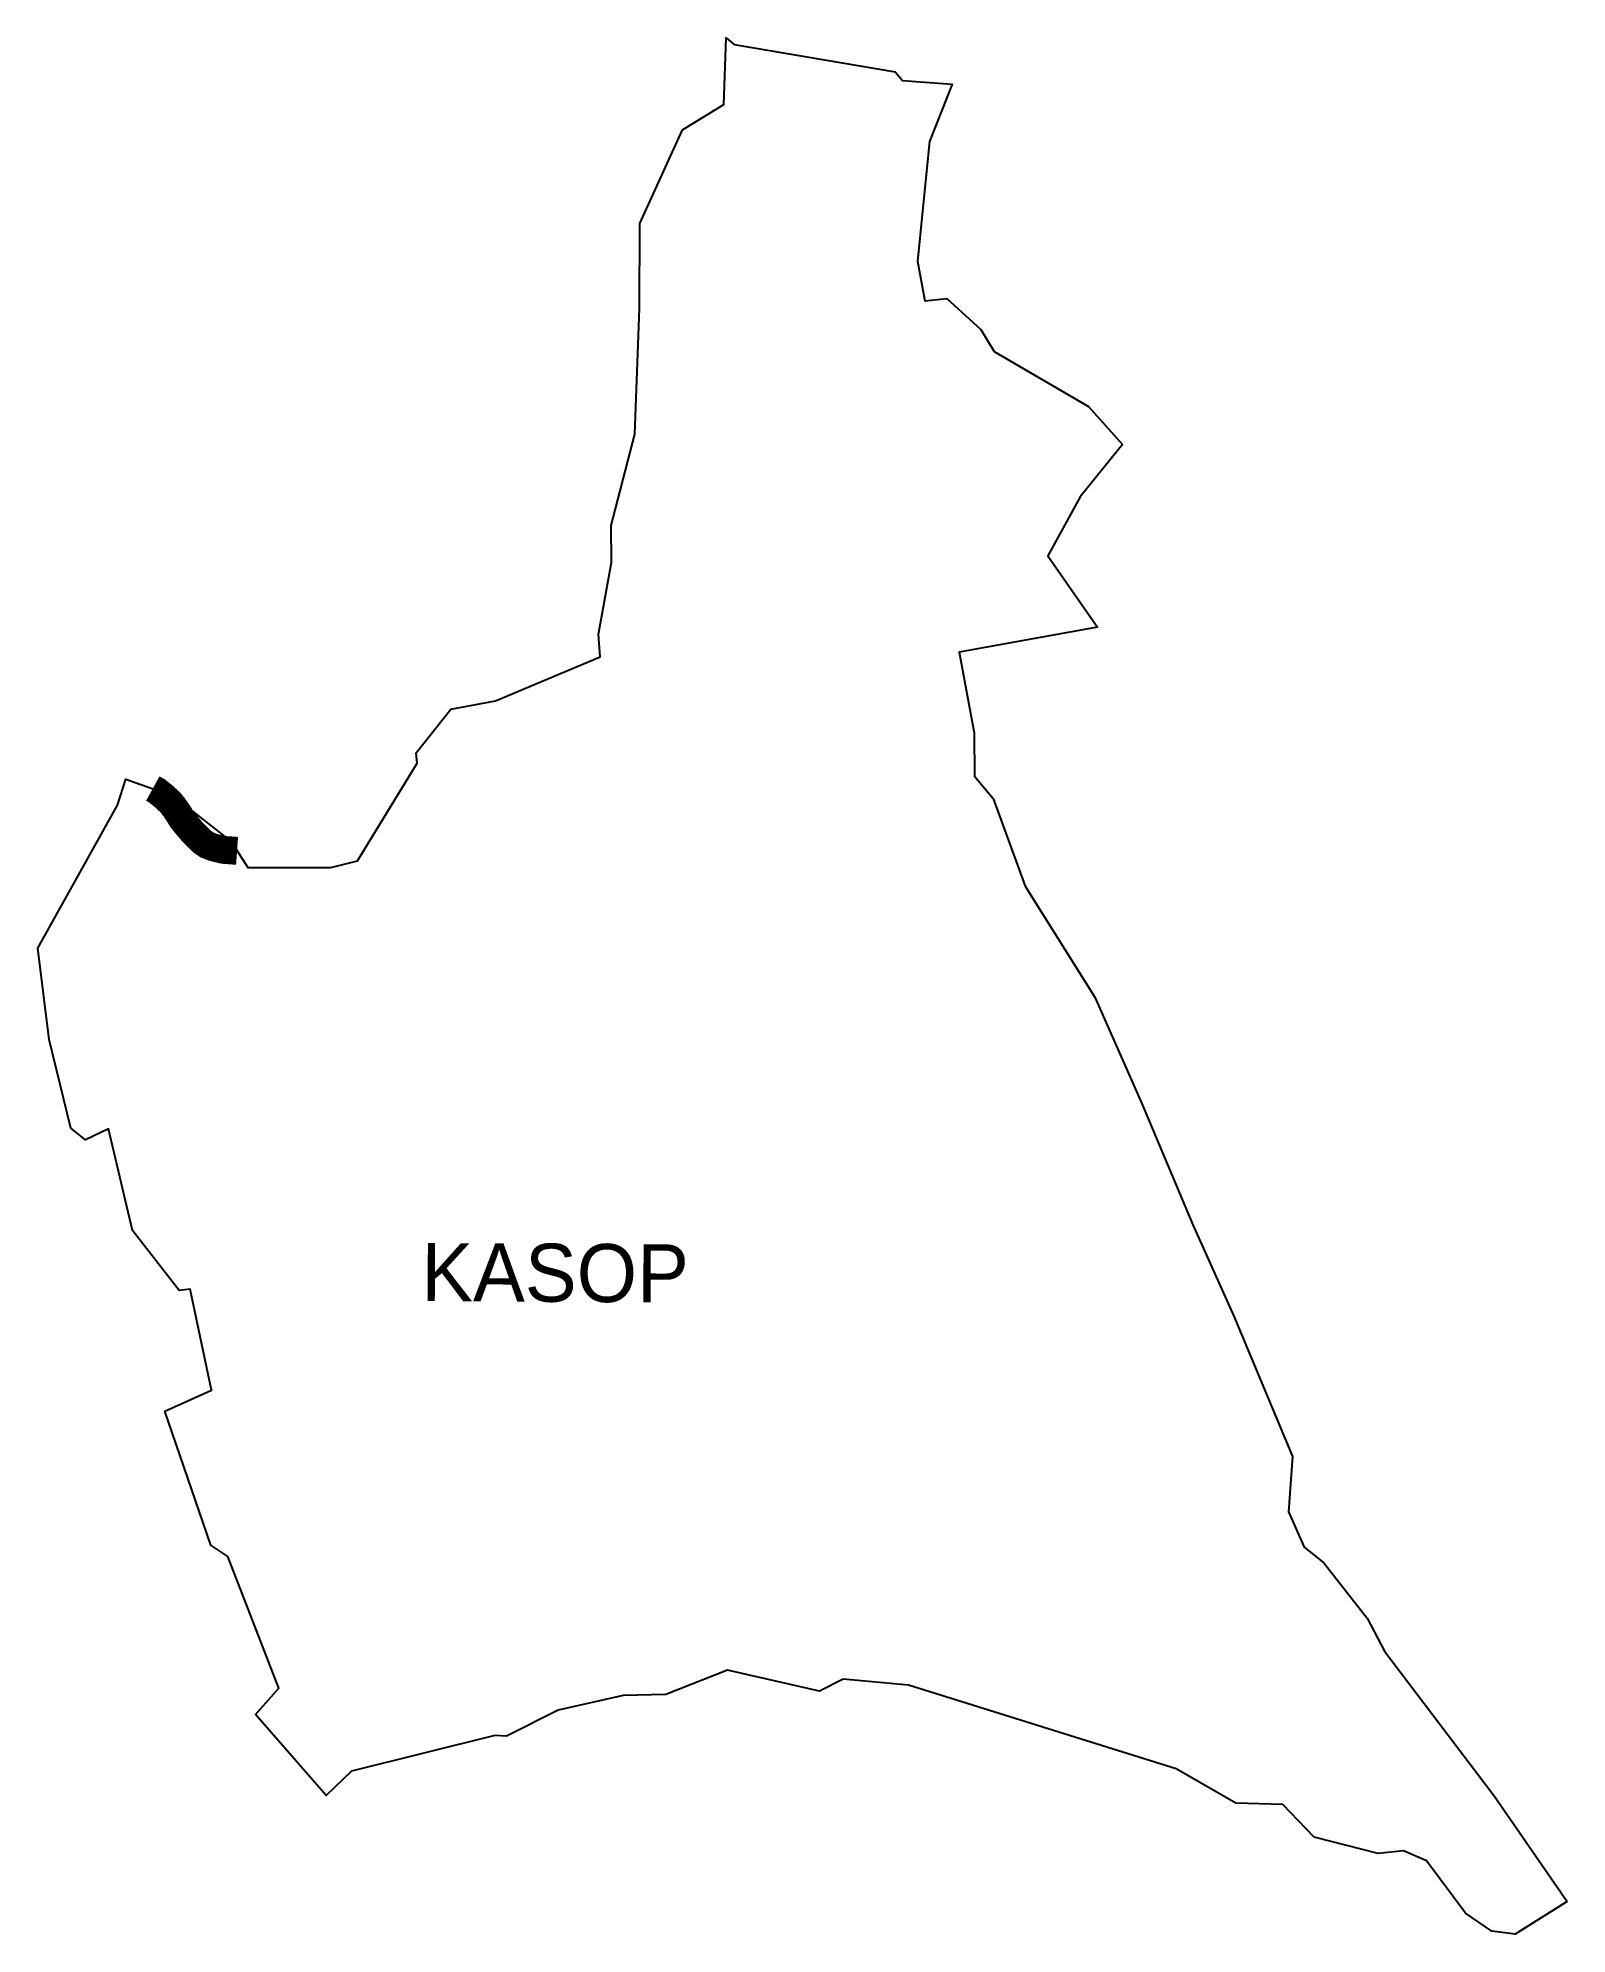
# Model space of a CAD drawing. Header units: metres. Extents: x 317206 to 319946, y 1873074 to 1876473.
import ezdxf

# ---------------------------------------------------------------- set-up
doc = ezdxf.new("R2010")
doc.units = ezdxf.units.M
for name, color, linetype in [('UNPROTECTED DUE TO CREEK', 150, 'Continuous'), ('village', 3, 'Continuous'), ('VILLAGE NAME', 250, 'Continuous')]:
    doc.layers.add(name, color=color, linetype=linetype)
doc.styles.get("Standard").update_dxf_attribs({"font": 'simplex.shx'})

msp = doc.modelspace()

# ---------------------------------------------------------------- linework, layer by layer
at = {"color": 3, "flags": 128}
msp.add_lwpolyline([(318896, 1875950.1), (318919.5, 1875910.4)], dxfattribs=at)
at = {"layer": 'UNPROTECTED DUE TO CREEK', "const_width": 50, "flags": 128}
msp.add_lwpolyline([(317562.7, 1875015.5), (317538.6, 1875017.2), (317518.8, 1875022.1), (317508.4, 1875026.3), (317499.2, 1875032.8), (317481.6, 1875050.7), (317467.5, 1875067.5), (317463.2, 1875073.3), (317458, 1875082), (317451.2, 1875091.9), (317443.6, 1875101.7), (317431.5, 1875113), (317419.3, 1875122.9), (317411.6, 1875127.1)], dxfattribs=at)
at = {"layer": 'village', "color": 3}
for points in [[(319946.4, 1873132.2, 0), (319853.2, 1873074, 0), (319811.6, 1873079.5, 0), (319764.1, 1873111.5, 0), (319694.7, 1873205.3, 0), (319653, 1873223, 0), (319607.9, 1873218.4, 0), (319493.1, 1873247.9, 0), (319436.7, 1873306.1, 0), (319352.6, 1873308.5, 0), (319245.7, 1873369.9, 0), (318765.8, 1873520, 0), (318649, 1873530.6, 0), (318606.5, 1873509.1, 0), (318441.6, 1873546.8, 0), (318331.3, 1873503.1, 0), (318254.7, 1873501.7, 0), (318137.9, 1873475.1, 0), (318045.5, 1873429, 0), (318024.8, 1873430.2, 0), (317767.7, 1873365.8, 0), (317722.2, 1873322.1, 0), (317697.8, 1873350.2, 0), (317596, 1873467.4, 0), (317637.4, 1873514.8, 0), (317546.2, 1873751, 0), (317515.6, 1873771.1, 0), (317433.3, 1874011.4, 0), (317516.7, 1874048.6, 0), (317478.8, 1874230, 0), (317459.1, 1874227.6, 0), (317375.5, 1874334.8, 0), (317332.2, 1874517.2, 0), (317291, 1874497.4, 0), (317265, 1874518.2, 0), (317226, 1874677.2, 0), (317205.8, 1874841.2, 0), (317348.3, 1875097.5, 0), (317363.4, 1875144.1, 0), (317447.6, 1875114.4, 0), (317552, 1875032.2, 0), (317581.9, 1874985.4, 0), (317730.7, 1874985.6, 0), (317778.5, 1874997.4, 0), (317885.4, 1875172.9, 0), (317883.7, 1875190.9, 0), (317946.1, 1875269.6, 0), (318025.7, 1875284.3, 0), (318213.4, 1875363.3, 0), (318210.2, 1875403.6, 0), (318233.9, 1875532.2, 0), (318233.4, 1875598.7, 0), (318275.6, 1875762.6, 0), (318283.7, 1875987.7, 0), (318284.7, 1876139.7, 0), (318360.8, 1876307.6, 0), (318435.2, 1876353.2, 0), (318439.1, 1876472.5, 0), (318453.9, 1876460.5, 0), (318742.4, 1876411.6, 0), (318755.2, 1876396.1, 0), (318844.4, 1876389.5, 0), (318803.7, 1876286.8, 0), (318782.1, 1876072.7, 0), (318795.3, 1876001.5, 0), (318834.6, 1876005.4, 0), (318896, 1875950.1, 0)], [(318919.5, 1875910.4, 0), (319088.4, 1875812.1, 0), (319149.4, 1875743.7, 0), (319074, 1875650.2, 0), (319015.7, 1875544.3, 0), (319105.1, 1875416.7, 0), (318856.9, 1875371.7, 0), (318883.9, 1875227.3, 0), (318884.1, 1875149.3, 0), (318917.6, 1875109.1, 0), (318975.3, 1874952.3, 0), (319099.9, 1874753.4, 0), (319183.7, 1874563.9, 0), (319275.5, 1874345, 0), (319349.2, 1874181.6, 0), (319454.4, 1873930.2, 0), (319446.9, 1873830.9, 0), (319475.5, 1873767.2, 0), (319510.2, 1873739.1, 0), (319588.1, 1873640.1, 0), (319619.2, 1873580.8, 0), (319815.7, 1873321.8, 0), (319946.4, 1873132.2, 0)]]:
    msp.add_polyline3d(points, dxfattribs=at)

# ---------------------------------------------------------------- texts
at = {"layer": 'VILLAGE NAME', "insert": (317893.3, 1874312.7), "char_height": 104.042, "attachment_point": 1, "rotation": 359.6762}
msp.add_mtext_dynamic_manual_height_columns('{\\fMangal|b0|i0|c0|p18;KASOP}', width=108.17, gutter_width=520.2, heights=[0], dxfattribs=at)

doc.saveas('drawing.dxf')
